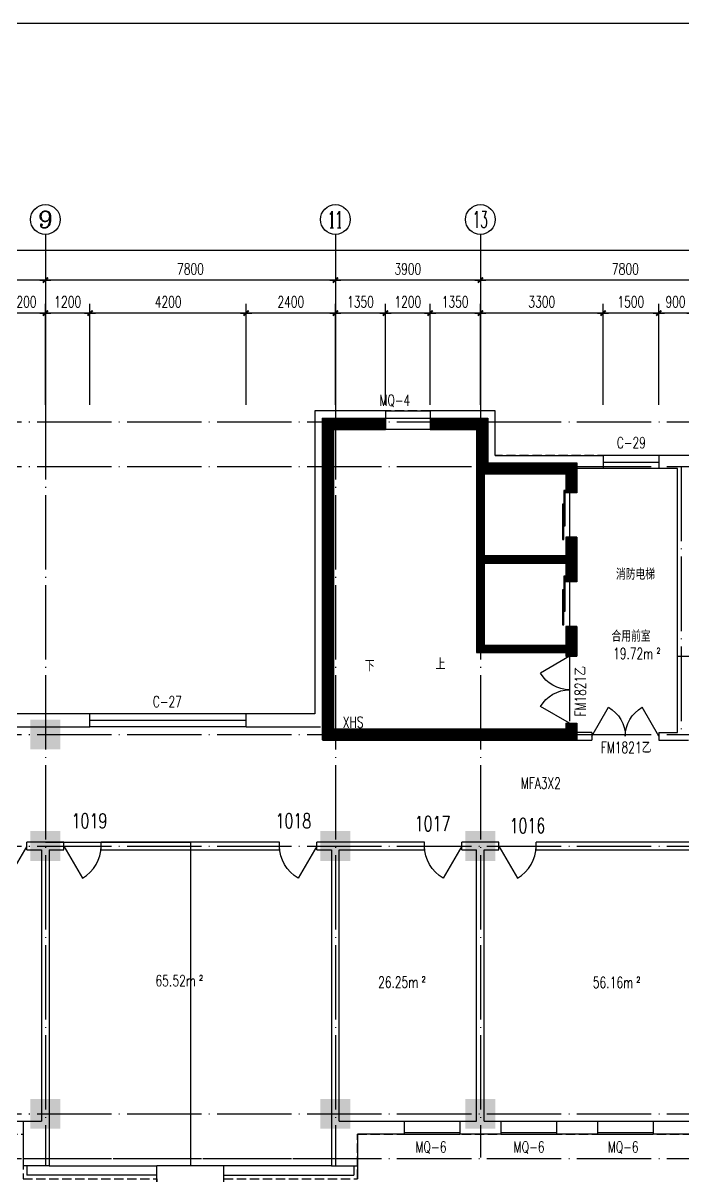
# Model space of a CAD drawing. Extents: x 816818 to 2098601, y 59070 to 390605.
# Drawn here: x 1004600 to 1022350, y 154240 to 185235 of the extents above; entities that cross this region are included whole.
import ezdxf
from ezdxf.enums import TextEntityAlignment as Align

# ---------------------------------------------------------------- set-up
doc = ezdxf.new("R2010")
doc.units = 0
doc.header["$LTSCALE"] = 1000
doc.header["$MEASUREMENT"] = 0
for name, pattern in [('CONTINOUS', [0]), ('DASH', [0.35, 0.25, -0.1]), ('DOTE', [2.42, 2, -0.2, 0.02, -0.2])]:
    doc.linetypes.add(name, pattern=pattern)
doc.layers.get('0').update_dxf_attribs({"linetype": 'CONTINUOUS'})
doc.layers.get('DEFPOINTS').update_dxf_attribs({"linetype": 'CONTINUOUS'})
for name, color, linetype in [('AXIS', 3, 'CONTINUOUS'), ('AXIS_TEXT', 7, 'CONTINUOUS'), ('COLUMN', 7, 'CONTINUOUS'), ('DOTE', 1, 'DOTE'), ('FILL', 21, 'CONTINUOUS'), ('MCB', 30, 'CONTINUOUS'), ('PUB_TEXT', 7, 'CONTINUOUS'), ('WALL', 255, 'CONTINUOUS'), ('WINDOW', 2, 'CONTINUOUS'), ('WINDOW_TEXT', 7, 'CONTINUOUS'), ('和面积', 6, 'DASH')]:
    doc.layers.add(name, color=color, linetype=linetype)
doc.styles.add('_HZTXT', font='romans.shx', dxfattribs={"width": 0.7, "bigfont": 'z.shx'})
doc.styles.add('COMPLEX', font='COMPLEX')
doc.styles.add('DIM_FONT', font='SIMPLEX.shx', dxfattribs={"width": 0.7})
doc.styles.add('SIMPLEX', font='SIMPLEX.SHX')
doc.styles.add('Z', font='romans', dxfattribs={"width": 0.8, "bigfont": 'z'})
doc.dimstyles.new('AXIS', dxfattribs={"dimtxt": 300, "dimasz": 1, "dimexe": 250, "dimexo": 300, "dimgap": 150, "dimtad": 1, "dimdec": 0, "dimzin": 0, "dimdsep": 46, "dimtxsty": 'DIM_FONT', "dimblk": '_DIMX', "dimcen": 2.5, "dimse1": 1, "dimse2": 1, "dimclrt": 7, "dimadec": 0, "dimazin": 0, "dimtfac": 1, "dimtdec": 0, "dimtix": 1, "dimtmove": 2, "dimatfit": 3, "dimldrblk": '_DIMX', "dimfxl": 1, "dimarcsym": 0})
doc.dimstyles.new('DIMN', dxfattribs={"dimtxt": 300, "dimasz": 1, "dimexe": 250, "dimexo": 300, "dimgap": 150, "dimtad": 1, "dimdec": 0, "dimzin": 0, "dimdsep": 46, "dimtxsty": 'DIM_FONT', "dimblk": '_DIMX', "dimcen": 2.5, "dimclrt": 7, "dimadec": 0, "dimazin": 0, "dimtfac": 1, "dimtdec": 0, "dimtix": 1, "dimtmove": 2, "dimatfit": 3, "dimldrblk": '_DIMX', "dimfxl": 1, "dimarcsym": 0})

# ---------------------------------------------------------------- blocks, each defined once
blk = doc.blocks.new('_DBLK')
blk.add_line((-0.5, 0), (0, -0.866))
blk.add_arc((-0.5, 0), 1, 300, 0)
at = {"layer": 'WINDOW_TEXT', "style": 'SIMPLEX', "flags": 9}
blk.add_attdef('A', text='', height=1, dxfattribs=at).set_placement((0, 1.5), align=Align.MIDDLE)
blk = doc.blocks.new('_WBLK')
for p, q in [((-0.5, 0.5), (0.5, 0.5)), ((-0.5, 0), (0.5, 0)), ((-0.5, -0.5), (0.5, -0.5))]:
    blk.add_line(p, q)
at = {"layer": 'WINDOW_TEXT', "style": 'SIMPLEX', "flags": 9}
blk.add_attdef('A', text='', height=1, dxfattribs=at).set_placement((0, 1.5), align=Align.MIDDLE)
blk = doc.blocks.new('_AXISO')
blk.add_circle((0, 0), 0.5)
at = {"layer": 'AXIS_TEXT', "style": 'COMPLEX', "width": 1.041667}
blk.add_attdef('A', text='', height=0.56, dxfattribs=at).set_placement((-0.25, -0.28), (0.25, -0.28), align=Align.FIT)
blk = doc.blocks.new('_DIMX')
blk.add_line((-150, 0), (150, 0))
at = {"const_width": 50}
blk.add_lwpolyline([(-70, -70), (70, 70)], dxfattribs=at)
blk = doc.blocks.new('*D1046')
at = {"layer": 'AXIS', "color": 0, "lineweight": -2}
blk.add_line((1024700, 178324), (1016902, 178324), dxfattribs=at)
at = {"layer": 'DEFPOINTS', "color": 0}
for p in [(1016901, 178324), (1016901, 174849), (1024701, 174849)]:
    blk.add_point(p, dxfattribs=at)
at = {"layer": 'AXIS', "color": 0, "lineweight": -2, "rotation": 180}
blk.add_blockref('_DIMX', (1016901, 178324), dxfattribs=at)
at = {"layer": 'AXIS', "color": 0, "lineweight": -2}
blk.add_blockref('_DIMX', (1024701, 178324), dxfattribs=at)
at = {"layer": 'AXIS', "color": 7, "insert": (1020801, 178624), "char_height": 300, "attachment_point": 5, "style": 'DIM_FONT'}
blk.add_mtext('7800', dxfattribs=at)
blk = doc.blocks.new('*D1047')
at = {"layer": 'AXIS', "color": 0, "lineweight": -2}
blk.add_line((1016900, 178324), (1013002, 178324), dxfattribs=at)
at = {"layer": 'DEFPOINTS', "color": 0}
for p in [(1013001, 178324), (1013001, 174849), (1016901, 174849)]:
    blk.add_point(p, dxfattribs=at)
at = {"layer": 'AXIS', "color": 0, "lineweight": -2, "rotation": 180}
blk.add_blockref('_DIMX', (1013001, 178324), dxfattribs=at)
at = {"layer": 'AXIS', "color": 0, "lineweight": -2}
blk.add_blockref('_DIMX', (1016901, 178324), dxfattribs=at)
at = {"layer": 'AXIS', "color": 7, "insert": (1014951, 178624), "char_height": 300, "attachment_point": 5, "style": 'DIM_FONT'}
blk.add_mtext('3900', dxfattribs=at)
blk = doc.blocks.new('*D1048')
at = {"layer": 'AXIS', "color": 0, "lineweight": -2}
blk.add_line((1013000, 178324), (1005202, 178324), dxfattribs=at)
at = {"layer": 'DEFPOINTS', "color": 0}
for p in [(1005201, 178324), (1005201, 174849), (1013001, 174849)]:
    blk.add_point(p, dxfattribs=at)
at = {"layer": 'AXIS', "color": 0, "lineweight": -2, "rotation": 180}
blk.add_blockref('_DIMX', (1005201, 178324), dxfattribs=at)
at = {"layer": 'AXIS', "color": 0, "lineweight": -2}
blk.add_blockref('_DIMX', (1013001, 178324), dxfattribs=at)
at = {"layer": 'AXIS', "color": 7, "insert": (1009101, 178624), "char_height": 300, "attachment_point": 5, "style": 'DIM_FONT'}
blk.add_mtext('7800', dxfattribs=at)
blk = doc.blocks.new('*D1049')
at = {"layer": 'AXIS', "color": 0, "lineweight": -2}
blk.add_line((1005200, 178324), (997402, 178324), dxfattribs=at)
at = {"layer": 'DEFPOINTS', "color": 0}
for p in [(997401, 178324), (997401, 174849), (1005201, 174849)]:
    blk.add_point(p, dxfattribs=at)
at = {"layer": 'AXIS', "color": 0, "lineweight": -2, "rotation": 180}
blk.add_blockref('_DIMX', (997401, 178324), dxfattribs=at)
at = {"layer": 'AXIS', "color": 0, "lineweight": -2}
blk.add_blockref('_DIMX', (1005201, 178324), dxfattribs=at)
at = {"layer": 'AXIS', "color": 7, "insert": (1001301, 178624), "char_height": 300, "attachment_point": 5, "style": 'DIM_FONT'}
blk.add_mtext('7800', dxfattribs=at)
blk = doc.blocks.new('*D1051')
at = {"layer": 'AXIS', "color": 0, "lineweight": -2}
for p, q in [((988750, 175149), (988750, 179374)), ((1085250, 175149), (1085250, 179374)), ((1085249, 179124), (988751, 179124))]:
    blk.add_line(p, q, dxfattribs=at)
at = {"layer": 'DEFPOINTS', "color": 0}
for p in [(988750, 179124), (988750, 174849), (1085250, 174849)]:
    blk.add_point(p, dxfattribs=at)
at = {"layer": 'AXIS', "color": 0, "lineweight": -2, "rotation": 180}
blk.add_blockref('_DIMX', (988750, 179124), dxfattribs=at)
at = {"layer": 'AXIS', "color": 0, "lineweight": -2}
blk.add_blockref('_DIMX', (1085250, 179124), dxfattribs=at)
at = {"layer": 'AXIS', "color": 7, "insert": (1037000, 179424), "char_height": 300, "attachment_point": 5, "style": 'DIM_FONT'}
blk.add_mtext('96500', dxfattribs=at)
blk = doc.blocks.new('*D1054')
at = {"layer": 'AXIS', "color": 0, "lineweight": -2}
for p, q in [((1021701, 174972), (1021701, 177688)), ((1022601, 174972), (1022601, 177688)), ((1022600, 177438), (1021702, 177438))]:
    blk.add_line(p, q, dxfattribs=at)
at = {"layer": 'DEFPOINTS', "color": 0}
for p in [(1021701, 177438), (1021701, 174672), (1022601, 174672)]:
    blk.add_point(p, dxfattribs=at)
at = {"layer": 'AXIS', "color": 0, "lineweight": -2, "rotation": 180}
blk.add_blockref('_DIMX', (1021701, 177438), dxfattribs=at)
at = {"layer": 'AXIS', "color": 0, "lineweight": -2}
blk.add_blockref('_DIMX', (1022601, 177438), dxfattribs=at)
at = {"layer": 'AXIS', "color": 7, "insert": (1022151, 177738), "char_height": 300, "attachment_point": 5, "style": 'DIM_FONT'}
blk.add_mtext('900', dxfattribs=at)
blk = doc.blocks.new('*D1055')
at = {"layer": 'AXIS', "color": 0, "lineweight": -2}
for p, q in [((1020201, 174972), (1020201, 177688)), ((1021701, 174972), (1021701, 177688)), ((1021700, 177438), (1020202, 177438))]:
    blk.add_line(p, q, dxfattribs=at)
at = {"layer": 'DEFPOINTS', "color": 0}
for p in [(1020201, 177438), (1020201, 174672), (1021701, 174672)]:
    blk.add_point(p, dxfattribs=at)
at = {"layer": 'AXIS', "color": 0, "lineweight": -2, "rotation": 180}
blk.add_blockref('_DIMX', (1020201, 177438), dxfattribs=at)
at = {"layer": 'AXIS', "color": 0, "lineweight": -2}
blk.add_blockref('_DIMX', (1021701, 177438), dxfattribs=at)
at = {"layer": 'AXIS', "color": 7, "insert": (1020951, 177738), "char_height": 300, "attachment_point": 5, "style": 'DIM_FONT'}
blk.add_mtext('1500', dxfattribs=at)
blk = doc.blocks.new('*D1056')
at = {"layer": 'AXIS', "color": 0, "lineweight": -2}
for p, q in [((1016901, 174972), (1016901, 177688)), ((1020201, 174972), (1020201, 177688)), ((1020200, 177438), (1016902, 177438))]:
    blk.add_line(p, q, dxfattribs=at)
at = {"layer": 'DEFPOINTS', "color": 0}
for p in [(1016901, 177438), (1016901, 174672), (1020201, 174672)]:
    blk.add_point(p, dxfattribs=at)
at = {"layer": 'AXIS', "color": 0, "lineweight": -2, "rotation": 180.0000000000005}
blk.add_blockref('_DIMX', (1016901, 177438), dxfattribs=at)
at = {"layer": 'AXIS', "color": 0, "lineweight": -2}
blk.add_blockref('_DIMX', (1020201, 177438), dxfattribs=at)
at = {"layer": 'AXIS', "color": 7, "insert": (1018551, 177738), "char_height": 300, "attachment_point": 5, "style": 'DIM_FONT'}
blk.add_mtext('3300', dxfattribs=at)
blk = doc.blocks.new('*D1057')
at = {"layer": 'AXIS', "color": 0, "lineweight": -2}
for p, q in [((1015550, 174972), (1015550, 177688)), ((1016901, 174972), (1016901, 177688)), ((1016900, 177438), (1015551, 177438))]:
    blk.add_line(p, q, dxfattribs=at)
at = {"layer": 'DEFPOINTS', "color": 0}
for p in [(1015550, 177438), (1015550, 174672), (1016901, 174672)]:
    blk.add_point(p, dxfattribs=at)
at = {"layer": 'AXIS', "color": 0, "lineweight": -2, "rotation": 180}
blk.add_blockref('_DIMX', (1015550, 177438), dxfattribs=at)
at = {"layer": 'AXIS', "color": 0, "lineweight": -2}
blk.add_blockref('_DIMX', (1016901, 177438), dxfattribs=at)
at = {"layer": 'AXIS', "color": 7, "insert": (1016225, 177738), "char_height": 300, "attachment_point": 5, "style": 'DIM_FONT'}
blk.add_mtext('1350', dxfattribs=at)
blk = doc.blocks.new('*D1058')
at = {"layer": 'AXIS', "color": 0, "lineweight": -2}
for p, q in [((1014350, 174972), (1014350, 177688)), ((1015550, 174972), (1015550, 177688)), ((1015549, 177438), (1014351, 177438))]:
    blk.add_line(p, q, dxfattribs=at)
at = {"layer": 'DEFPOINTS', "color": 0}
for p in [(1014350, 177438), (1014350, 174672), (1015550, 174672)]:
    blk.add_point(p, dxfattribs=at)
at = {"layer": 'AXIS', "color": 0, "lineweight": -2, "rotation": 180}
blk.add_blockref('_DIMX', (1014350, 177438), dxfattribs=at)
at = {"layer": 'AXIS', "color": 0, "lineweight": -2}
blk.add_blockref('_DIMX', (1015550, 177438), dxfattribs=at)
at = {"layer": 'AXIS', "color": 7, "insert": (1014950, 177738), "char_height": 300, "attachment_point": 5, "style": 'DIM_FONT'}
blk.add_mtext('1200', dxfattribs=at)
blk = doc.blocks.new('*D1059')
at = {"layer": 'AXIS', "color": 0, "lineweight": -2}
for p, q in [((1013001, 174972), (1013001, 177688)), ((1014350, 174972), (1014350, 177688)), ((1014349, 177438), (1013002, 177438))]:
    blk.add_line(p, q, dxfattribs=at)
at = {"layer": 'DEFPOINTS', "color": 0}
for p in [(1013001, 177438), (1013001, 174672), (1014350, 174672)]:
    blk.add_point(p, dxfattribs=at)
at = {"layer": 'AXIS', "color": 0, "lineweight": -2, "rotation": 180}
blk.add_blockref('_DIMX', (1013001, 177438), dxfattribs=at)
at = {"layer": 'AXIS', "color": 0, "lineweight": -2}
blk.add_blockref('_DIMX', (1014350, 177438), dxfattribs=at)
at = {"layer": 'AXIS', "color": 7, "insert": (1013675, 177738), "char_height": 300, "attachment_point": 5, "style": 'DIM_FONT'}
blk.add_mtext('1350', dxfattribs=at)
blk = doc.blocks.new('*D1060')
at = {"layer": 'AXIS', "color": 0, "lineweight": -2}
for p, q in [((1010601, 174972), (1010601, 177688)), ((1013001, 174972), (1013001, 177688)), ((1013000, 177438), (1010602, 177438))]:
    blk.add_line(p, q, dxfattribs=at)
at = {"layer": 'DEFPOINTS', "color": 0}
for p in [(1010601, 177438), (1010601, 174672), (1013001, 174672)]:
    blk.add_point(p, dxfattribs=at)
at = {"layer": 'AXIS', "color": 0, "lineweight": -2, "rotation": 180}
blk.add_blockref('_DIMX', (1010601, 177438), dxfattribs=at)
at = {"layer": 'AXIS', "color": 0, "lineweight": -2}
blk.add_blockref('_DIMX', (1013001, 177438), dxfattribs=at)
at = {"layer": 'AXIS', "color": 7, "insert": (1011801, 177738), "char_height": 300, "attachment_point": 5, "style": 'DIM_FONT'}
blk.add_mtext('2400', dxfattribs=at)
blk = doc.blocks.new('*D1061')
at = {"layer": 'AXIS', "color": 0, "lineweight": -2}
for p, q in [((1006401, 174972), (1006401, 177688)), ((1010601, 174972), (1010601, 177688)), ((1010600, 177438), (1006402, 177438))]:
    blk.add_line(p, q, dxfattribs=at)
at = {"layer": 'DEFPOINTS', "color": 0}
for p in [(1006401, 177438), (1006401, 174672), (1010601, 174672)]:
    blk.add_point(p, dxfattribs=at)
at = {"layer": 'AXIS', "color": 0, "lineweight": -2, "rotation": 180}
blk.add_blockref('_DIMX', (1006401, 177438), dxfattribs=at)
at = {"layer": 'AXIS', "color": 0, "lineweight": -2}
blk.add_blockref('_DIMX', (1010601, 177438), dxfattribs=at)
at = {"layer": 'AXIS', "color": 7, "insert": (1008501, 177738), "char_height": 300, "attachment_point": 5, "style": 'DIM_FONT'}
blk.add_mtext('4200', dxfattribs=at)
blk = doc.blocks.new('*D1062')
at = {"layer": 'AXIS', "color": 0, "lineweight": -2}
for p, q in [((1005201, 174972), (1005201, 177688)), ((1006401, 174972), (1006401, 177688)), ((1006400, 177438), (1005202, 177438))]:
    blk.add_line(p, q, dxfattribs=at)
at = {"layer": 'DEFPOINTS', "color": 0}
for p in [(1005201, 177438), (1005201, 174672), (1006401, 174672)]:
    blk.add_point(p, dxfattribs=at)
at = {"layer": 'AXIS', "color": 0, "lineweight": -2, "rotation": 180}
blk.add_blockref('_DIMX', (1005201, 177438), dxfattribs=at)
at = {"layer": 'AXIS', "color": 0, "lineweight": -2}
blk.add_blockref('_DIMX', (1006401, 177438), dxfattribs=at)
at = {"layer": 'AXIS', "color": 7, "insert": (1005801, 177738), "char_height": 300, "attachment_point": 5, "style": 'DIM_FONT'}
blk.add_mtext('1200', dxfattribs=at)
blk = doc.blocks.new('*D1063')
at = {"layer": 'AXIS', "color": 0, "lineweight": -2}
for p, q in [((1004001, 174972), (1004001, 177688)), ((1005201, 174972), (1005201, 177688)), ((1005200, 177438), (1004002, 177438))]:
    blk.add_line(p, q, dxfattribs=at)
at = {"layer": 'DEFPOINTS', "color": 0}
for p in [(1004001, 177438), (1004001, 174672), (1005201, 174672)]:
    blk.add_point(p, dxfattribs=at)
at = {"layer": 'AXIS', "color": 0, "lineweight": -2, "rotation": 180}
blk.add_blockref('_DIMX', (1004001, 177438), dxfattribs=at)
at = {"layer": 'AXIS', "color": 0, "lineweight": -2}
blk.add_blockref('_DIMX', (1005201, 177438), dxfattribs=at)
at = {"layer": 'AXIS', "color": 7, "insert": (1004601, 177738), "char_height": 300, "attachment_point": 5, "style": 'DIM_FONT'}
blk.add_mtext('1200', dxfattribs=at)
blk = doc.blocks.new('_FZH')
blk.add_solid([(-0.5, -0.5), (0.5, -0.5), (-0.5, 0.5), (0.5, 0.5)])
blk = doc.blocks.new('M_B14FAZ')
for p, q in [((-0.5, 0.5), (0.5, 0.5)), ((0.5, 0.021), (-0.5, 0.021)), ((-0.5, -0.5), (0.5, -0.5))]:
    blk.add_line(p, q)
blk = doc.blocks.new('_LIFTD')
for points in [[(-0.548, -0.602), (-0.548, -0.774), (0.241, -0.774), (0.241, -0.602), (-0.548, -0.602)], [(-0.241, -0.784), (-0.241, -0.955), (0.548, -0.955), (0.548, -0.784), (-0.241, -0.784)]]:
    blk.add_lwpolyline(points)
blk = doc.blocks.new('_DBLK1')
for p, q in [((-0.5, 0), (-0.25, -0.433)), ((0.5, 0), (0.25, -0.433))]:
    blk.add_line(p, q)
for centre, start, end in [((-0.5, 0), 300, 0), ((0.5, 0), 180, 240)]:
    blk.add_arc(centre, 0.5, start, end)
at = {"layer": 'WINDOW_TEXT', "style": 'SIMPLEX', "flags": 9}
blk.add_attdef('A', text='', height=1, dxfattribs=at).set_placement((0, 1.5), align=Align.MIDDLE)

msp = doc.modelspace()

# ---------------------------------------------------------------- linework, layer by layer
at = {"layer": 'AXIS'}
for p, q in [((1005200.5, 179552.9), (1005200.5, 174849.5)), ((1013000.5, 179552.9), (1013000.5, 174849.5)), ((1016900.5, 179552.9), (1016900.5, 174849.5))]:
    msp.add_line(p, q, dxfattribs=at)
at = {"layer": 'DOTE'}
for p, q in [((1005200.4, 177382.5), (1005200.4, 154509.4)), ((1013000.4, 177382.5), (1013000.4, 154509.4)), ((1016900.4, 177382.5), (1016900.4, 154734.9)), ((985618.5, 174509.4), (1092531.4, 174509.4)), ((985618.5, 173309.4), (1092531.4, 173309.4)), ((1019300.4, 173309.4), (1019300.4, 166109.4)), ((1019300.4, 173309.4), (1019300.4, 166109.4)), ((1022300.4, 173309.4), (1022300.4, 166109.4)), ((1016900.4, 170809.4), (1019300.4, 170809.4)), ((1016900.4, 168409.4), (1019300.4, 168409.4)), ((1022200.4, 168209.4), (1026100.4, 168209.4)), ((985618.5, 166109.4), (1037000.4, 166109.4)), ((985618.5, 163109.4), (1037000.4, 163109.4)), ((985618.5, 155909.4), (1037050.4, 155909.4)), ((985618.5, 154709.4), (1037050.4, 154709.4)), ((1004600.4, 154709.4), (1013550.4, 154709.4))]:
    msp.add_line(p, q, dxfattribs=at)
at = {"layer": 'FILL'}
for points, const_width in [([(1014350.4, 174459.4), (1012800.4, 174459.4), (1012800.4, 165959.4)], 300), ([(1019300.4, 173259.4), (1016950.4, 173259.4), (1016950.4, 174459.4), (1015550.4, 174459.4)], 300), ([(1016900.4, 173309.4), (1016900.4, 168409.4), (1019300.4, 168409.4)], 200), ([(1019350.4, 173409.4), (1019350.4, 172609.4)], 300), ([(1019350.4, 171409.4), (1019350.4, 170209.4)], 300), ([(1016900.4, 170809.4), (1019300.4, 170809.4)], 200), ([(1019350.4, 169009.4), (1019350.4, 168209.4)], 300), ([(1019350.4, 166409.4), (1019350.4, 165959.4)], 300), ([(1012650.4, 166109.4), (1019450.4, 166109.4)], 300)]:
    msp.add_lwpolyline(points, dxfattribs=dict(at, const_width=const_width))
at = {"layer": 'MCB'}
for p, q in [((1005200.4, 163209.4), (1009100.4, 163209.4)), ((1009100.4, 163209.4), (1009100.4, 154509.4))]:
    msp.add_line(p, q, dxfattribs=at)
msp.add_lwpolyline([(978483, 185234.9), (1095252.8, 185234.9), (1095252.8, 138712.1), (978483, 138712.1)], close=True, dxfattribs=at)
at = {"layer": 'WALL'}
for p, q in [((1014350.4, 174809.4), (1012450.2, 174809.4)), ((1012450.2, 174809.4), (1012450.2, 166659.4)), ((1012650.2, 174609.4), (1014350.4, 174609.4)), ((1012650.2, 174609.4), (1012650.2, 165959.9)), ((1017300.4, 174809.4), (1015550.4, 174809.4)), ((1015550.4, 174609.4), (1017099.9, 174609.4)), ((1017100.4, 174608.9), (1017100.4, 173409.9)), ((1017300.4, 173609.4), (1017300.4, 174809.4)), ((1012950.7, 174309.4), (1012950.2, 166259.9)), ((1012950.7, 174309.4), (1014350.4, 174309.4)), ((1015550.4, 174309.4), (1016799.9, 174309.4)), ((1016800.4, 174308.9), (1016800.4, 168309.4)), ((1017300.4, 173609.4), (1020200.4, 173609.4)), ((1017300.4, 173609.4), (1020200.4, 173609.4)), ((1020200.4, 173609.4), (1020200.4, 173259.4)), ((1021700.4, 173609.4), (1021700.4, 173259.4)), ((1022600.4, 173609.4), (1021700.4, 173609.4)), ((1017100.9, 173409.4), (1019499.9, 173409.4)), ((1019500.4, 173408.9), (1019500.4, 172609.4)), ((1017000.4, 173109.4), (1017000.4, 170909.4)), ((1019200.4, 173109.4), (1017000.4, 173109.4)), ((1019200.4, 173109.4), (1019200.4, 172609.4)), ((1020200.4, 173259.4), (1019500.4, 173259.4)), ((1022200.4, 173259.4), (1021700.4, 173259.4)), ((1022200.4, 166159.4), (1022200.4, 173259.4)), ((1019500.4, 172609.4), (1019200.4, 172609.4)), ((1019500.4, 171409.4), (1019200.4, 171409.4)), ((1019200.4, 171409.4), (1019200.4, 170909.4)), ((1019500.4, 171409.4), (1019500.4, 170209.4)), ((1019200.4, 170909.4), (1017000.4, 170909.4)), ((1019200.4, 170709.4), (1017000.4, 170709.4)), ((1017000.4, 170709.4), (1017000.4, 168509.4)), ((1019200.4, 170709.4), (1019200.4, 170209.4)), ((1019500.4, 170209.4), (1019200.4, 170209.4)), ((1019500.4, 169009.4), (1019200.4, 169009.4)), ((1019200.4, 169009.4), (1019200.4, 168509.4)), ((1019500.4, 169009.4), (1019500.4, 168209.4)), ((1016800.4, 168309.4), (1019200.4, 168309.4)), ((1017000.4, 168509.4), (1019200.4, 168509.4)), ((1019200.4, 168309.4), (1019200.4, 168209.4)), ((1019200.4, 168209.4), (1019500.4, 168209.4)), ((1006400.5, 166659.4), (1004000.5, 166659.4)), ((1006400.5, 166309.4), (1006400.5, 166659.4)), ((1012450.2, 166659.4), (1010600.5, 166659.4)), ((1010600.5, 166309.4), (1010600.5, 166659.4)), ((1004000.5, 166309.4), (1006400.5, 166309.4)), ((1010600.5, 166309.4), (1012600.4, 166309.4)), ((1012950.7, 166259.4), (1019200.4, 166259.4)), ((1019200.4, 166409.4), (1019500.4, 166409.4)), ((1019200.4, 166409.4), (1019200.4, 166259.4)), ((1019500.4, 166409.4), (1019500.4, 165959.4)), ((1019900.4, 166159.4), (1019500.4, 166159.4)), ((1019900.4, 166159.4), (1019900.4, 165959.4)), ((1021700.4, 166159.4), (1021700.4, 165959.4)), ((1021700.4, 166159.4), (1022200.4, 166159.4)), ((1012650.7, 165959.4), (1019900.4, 165959.4)), ((1021700.4, 165959.4), (1022500.4, 165959.4)), ((1005700.4, 163209.4), (1004700.4, 163209.4)), ((1004700.4, 163009.4), (1004700.4, 163209.4)), ((1005700.4, 163009.4), (1005700.4, 163209.4)), ((1011500.4, 163209.4), (1006700.4, 163209.4)), ((1006700.4, 163009.4), (1006700.4, 163209.4)), ((1011500.4, 163009.4), (1011500.4, 163209.4)), ((1015400.4, 163209.4), (1012500.4, 163209.4)), ((1012500.4, 163009.4), (1012500.4, 163209.4)), ((1015400.4, 163009.4), (1015400.4, 163209.4)), ((1017400.4, 163209.4), (1016400.4, 163209.4)), ((1016400.4, 163009.4), (1016400.4, 163209.4)), ((1017400.4, 163009.4), (1017400.4, 163209.4)), ((1023200.4, 163209.4), (1018400.4, 163209.4)), ((1018400.4, 163009.4), (1018400.4, 163209.4)), ((1004700.4, 163009.4), (1005100.4, 163009.4)), ((1005100.4, 163009.4), (1005100.4, 155709.4)), ((1005300.4, 163009.4), (1005300.4, 154509.4)), ((1005300.4, 163009.4), (1005700.4, 163009.4)), ((1006700.4, 163009.4), (1011500.4, 163009.4)), ((1012500.4, 163009.4), (1012900.4, 163009.4)), ((1012900.4, 163009.4), (1012900.4, 154509.4)), ((1013100.4, 155709.4), (1013100.4, 163009.4)), ((1013100.4, 163009.4), (1015400.4, 163009.4)), ((1016400.4, 163009.4), (1016800.4, 163009.4)), ((1016800.4, 155709.4), (1016800.4, 163009.4)), ((1017000.4, 155709.4), (1017000.4, 163009.4)), ((1017000.4, 163009.4), (1017400.4, 163009.4)), ((1018400.4, 163009.4), (1023200.4, 163009.4)), ((1004600.4, 155709.4), (1005100.4, 155709.4)), ((1004600.4, 155709.4), (1004600.4, 154509.4)), ((1013100.4, 155709.4), (1014850.4, 155709.4)), ((1014850.4, 155709.4), (1014850.4, 155359.4)), ((1016350.4, 155709.4), (1016350.4, 155359.4)), ((1016350.4, 155709.4), (1016800.4, 155709.4)), ((1017000.4, 155709.4), (1017450.4, 155709.4)), ((1017450.4, 155709.4), (1017450.4, 155359.4)), ((1018950.4, 155709.4), (1018950.4, 155359.4)), ((1018950.4, 155709.4), (1020050.4, 155709.4)), ((1020050.4, 155709.4), (1020050.4, 155359.4)), ((1021550.4, 155709.4), (1021550.4, 155359.4)), ((1021550.4, 155709.4), (1022650.4, 155709.4)), ((1014850.4, 155359.4), (1013600.4, 155359.4)), ((1013600.4, 155359.4), (1013600.4, 154509.4)), ((1017450.4, 155359.4), (1016350.4, 155359.4)), ((1020050.4, 155359.4), (1018950.4, 155359.4)), ((1022650.4, 155359.4), (1021550.4, 155359.4)), ((1005300.4, 154509.4), (1004600.2, 154509.4)), ((1010000.4, 154509.4), (1008200.4, 154509.4)), ((1008200.4, 153859.4), (1008200.4, 154509.4)), ((1010000.4, 153859.4), (1010000.4, 154509.4)), ((1012900.4, 154509.4), (1013600.6, 154509.4))]:
    msp.add_line(p, q, dxfattribs=at)
at = {"layer": 'WALL', "linetype": 'CONTINOUS'}
for p, q in [((1014350.4, 174809.4), (1014350.4, 174309.4)), ((1015550.4, 174809.4), (1015550.4, 174309.4))]:
    msp.add_line(p, q, dxfattribs=at)
at = {"layer": 'WALL'}
for centre, start, end in [((1017099.9, 174608.9), 0, 90), ((1016799.9, 174308.9), 0, 90), ((1017100.9, 173409.9), 180, 270), ((1019499.9, 173408.9), 0, 90)]:
    msp.add_arc(centre, 0.5, start, end, dxfattribs=at)
at = {"layer": 'WINDOW'}
for p, q in [((1014350.4, 174809.4), (1015550.4, 174809.4)), ((1014350.4, 174609.4), (1015550.4, 174609.4)), ((1015550.4, 174309.4), (1014350.4, 174309.4)), ((997500.4, 155709.4), (1004600.4, 155709.4)), ((1014850.4, 155709.4), (1016350.4, 155709.4)), ((1017450.4, 155709.4), (1018950.4, 155709.4)), ((1020050.4, 155709.4), (1021550.4, 155709.4)), ((1014850.4, 155409.4), (1016350.4, 155409.4)), ((1014850.4, 155359.4), (1016350.4, 155359.4)), ((1017450.4, 155409.4), (1018950.4, 155409.4)), ((1017450.4, 155359.4), (1018950.4, 155359.4)), ((1020050.4, 155409.4), (1021550.4, 155409.4)), ((1020050.4, 155359.4), (1021550.4, 155359.4)), ((1004700.2, 154509.4), (1004700.2, 154259.4)), ((1005300.4, 154509.4), (1008200.4, 154509.4)), ((1012900.4, 154509.4), (1010000.4, 154509.4)), ((1013500.6, 154509.4), (1013500.6, 154259.4)), ((1013600.6, 154509.4), (1013600.6, 154159.4)), ((1008200.4, 154259.4), (1004700.2, 154259.4)), ((1010000.4, 154259.4), (1013500.6, 154259.4))]:
    msp.add_line(p, q, dxfattribs=at)
at = {"layer": '和面积'}
msp.add_lwpolyline([(1056700.4, 173609.4), (1017300.4, 173609.4), (1017300.4, 174809.4), (1012450.2, 174809.4), (1012450.2, 166659.4), (997950.4, 166659.4), (997950.4, 171209.4), (988500.4, 171209.4), (988500.4, 156559.4), (996850.4, 156559.4), (996850.4, 155359.4), (1004600.4, 155359.4), (1004600.2, 154159.4), (1008200.4, 154159.4), (1008200.4, 153859.4), (1010000.4, 153859.4), (1010000.4, 154159.4), (1013600.6, 154159.4), (1013600.4, 155359.4), (1033700.4, 155359.4)], dxfattribs=at)

# ---------------------------------------------------------------- block references
at = {"layer": 'AXIS'}
ref = msp.add_blockref('_AXISO', (1005200.5, 179952.9), dxfattribs=dict(at, xscale=800, yscale=800, zscale=800))
ref.add_attrib('A', '9', dxfattribs={"layer": 'AXIS_TEXT', "height": 448, "style": 'COMPLEX', "width": 1.339286}).set_placement((1005000.5, 179728.9), (1005400.5, 179728.9), align=Align.FIT)
ref = msp.add_blockref('_AXISO', (1013000.5, 179952.9), dxfattribs=dict(at, xscale=800, yscale=800, zscale=800))
ref.add_attrib('A', '11', dxfattribs={"layer": 'AXIS_TEXT', "height": 448, "style": 'COMPLEX', "width": 0.78125}).set_placement((1012800.5, 179728.9), (1013200.5, 179728.9), align=Align.FIT)
ref = msp.add_blockref('_AXISO', (1016900.5, 179952.9), dxfattribs=dict(at, xscale=800, yscale=800, zscale=800))
ref.add_attrib('A', '13', dxfattribs={"layer": 'AXIS_TEXT', "height": 448, "style": 'COMPLEX', "width": 0.646552}).set_placement((1016700.5, 179728.9), (1017100.5, 179728.9), align=Align.FIT)
at = {"layer": 'COLUMN', "xscale": 800, "yscale": 800, "zscale": 600}
for p in [(1005200.4, 166109.4), (1005200.4, 163109.4), (1013000.4, 163109.4), (1016900.4, 163109.4), (1005200.4, 155909.4), (1013000.4, 155909.4), (1016900.4, 155909.4)]:
    msp.add_blockref('_FZH', p, dxfattribs=at)
at = {"layer": 'WINDOW'}
for name, p, xscale, yscale, zscale, rotation in [('M_B14FAZ', (1020950.4, 173434.4), 1500, 349.999999999709, 1500, 180), ('_LIFTD', (1019300.4, 172009.4), 1200, 199.9999999997974, 1200, 270), ('_LIFTD', (1019300.4, 169709.4), 1200, 200.0000000000812, 1200, 270), ('_DBLK1', (1019300.4, 167309.4), 1800, -1800, 1800, 90), ('_WBLK', (1008500.5, 166484.4), 4200, 350, 4200, 180)]:
    msp.add_blockref(name, p, dxfattribs=dict(at, xscale=xscale, yscale=yscale, zscale=zscale, rotation=rotation))
for name, p, xscale, yscale, zscale in [('_DBLK1', (1020800.4, 166059.4), 1800, -1800, 1800), ('_DBLK', (1004200.4, 163109.4), -1000, 1000, 1000), ('_DBLK', (1006200.4, 163109.4), 1000, 1000, 1000), ('_DBLK', (1012000.4, 163109.4), -1000, 1000, 1000), ('_DBLK', (1015900.4, 163109.4), -1000, 1000, 1000), ('_DBLK', (1017900.4, 163109.4), 1000, 1000, 1000)]:
    msp.add_blockref(name, p, dxfattribs=dict(at, xscale=xscale, yscale=yscale, zscale=zscale))

# ---------------------------------------------------------------- texts
at = {"layer": 'MCB', "style": 'Z', "width": 0.7}
for s, p in [('MQ-4', (1014185.8, 174942.9)), ('C-29', (1020571.6, 173802.5)), ('C-27', (1008090.6, 166841.3)), ('MQ-6', (1015159.1, 154867.7)), ('MQ-6', (1017796, 154867.7)), ('MQ-6', (1020326.8, 154867.7))]:
    msp.add_text(s, height=300, dxfattribs=at).set_placement(p)
at = {"layer": 'MCB', "char_height": 400, "width": 1688.088, "attachment_point": 1, "style": 'DIM_FONT'}
for s, insert in [('{\\C0;1019}', (1005906, 163986.5)), ('{\\C0;1018}', (1011392.2, 163986.8)), ('{\\C0;1017}', (1015135.2, 163912.4)), ('{\\C0;1016}', (1017686.3, 163856.6))]:
    msp.add_mtext(s, dxfattribs=dict(at, insert=insert))
at = {"layer": 'PUB_TEXT', "width": 0.7}
for s, height, style, p in [('消防电梯', 300, 'Z', (1020548.2, 170268.1)), ('合用前室', 300, '_HZTXT', (1020430.2, 168602.5)), (' 2', 150, 'DIM_FONT', (1021550.8, 168284.2)), ('下', 300, 'Z', (1013796.3, 167801.9)), ('上', 300, 'Z', (1015697.4, 167854.3)), ('XHS', 300, '_HZTXT', (1013198.9, 166286.9)), ('FM1821乙', 300, 'Z', (1020142.3, 165609)), ('MFA3X2', 300, '_HZTXT', (1017988.2, 164647.4)), (' 2', 150, 'DIM_FONT', (1009245.9, 159489.6)), (' 2', 150, 'DIM_FONT', (1015233.1, 159449.8)), (' 2', 150, 'DIM_FONT', (1021009.2, 159441.6))]:
    msp.add_text(s, height=height, dxfattribs=dict(at, style=style)).set_placement(p)
at = {"layer": 'PUB_TEXT', "style": 'DIM_FONT', "width": 0.7}
for s, p in [('19.72m', (1021550.8, 168284.2)), ('65.52m', (1009245.9, 159489.6)), ('26.25m', (1015233.1, 159449.8)), ('56.16m', (1021009.2, 159441.6))]:
    msp.add_text(s, height=300, dxfattribs=at).set_placement(p, align=Align.MIDDLE_RIGHT)
at = {"layer": 'PUB_TEXT', "style": 'Z', "width": 0.7}
msp.add_text('FM1821乙', height=300, rotation=90, dxfattribs=at).set_placement((1019741.6, 166589.9))

# ---------------------------------------------------------------- dimensions: what is measured, and where the dimension line sits
at = {"layer": 'AXIS'}
for p1, p2, distance, picture, middle in [((1085250.4, 174849.5), (988750.4, 174849.5), -4274.4, '*D1051', (1037000.4, 179423.9)), ((1005200.5, 174672.2), (1004000.5, 174672.2), -2765.6, '*D1063', (1004600.5, 177737.8)), ((1006400.5, 174672.2), (1005200.5, 174672.2), -2765.6, '*D1062', (1005800.5, 177737.8)), ((1010600.5, 174672.2), (1006400.5, 174672.2), -2765.6, '*D1061', (1008500.5, 177737.8)), ((1013000.5, 174672.2), (1010600.5, 174672.2), -2765.6, '*D1060', (1011800.5, 177737.8)), ((1014350.4, 174672.2), (1013000.5, 174672.2), -2765.6, '*D1059', (1013675.5, 177737.8)), ((1015550.4, 174672.2), (1014350.4, 174672.2), -2765.6, '*D1058', (1014950.4, 177737.8)), ((1016900.5, 174672.2), (1015550.4, 174672.2), -2765.6, '*D1057', (1016225.5, 177737.8)), ((1020200.5, 174672.2), (1016900.5, 174672.2), -2765.6, '*D1056', (1018550.5, 177737.8)), ((1021700.5, 174672.2), (1020200.5, 174672.2), -2765.6, '*D1055', (1020950.5, 177737.8)), ((1022600.5, 174672.2), (1021700.5, 174672.2), -2765.6, '*D1054', (1022150.5, 177737.8))]:
    dim = msp.add_aligned_dim(p1=p1, p2=p2, distance=distance, dimstyle='DIMN', dxfattribs=at)
    dim.commit()
    dim.dimension.update_dxf_attribs({"geometry": picture, "text_midpoint": middle})
for base, p1, p2, picture, middle in [((997400.5, 178323.9), (1005200.5, 174849.5), (997400.5, 174849.5), '*D1049', (1001300.5, 178623.9)), ((1005200.5, 178323.9), (1013000.5, 174849.5), (1005200.5, 174849.5), '*D1048', (1009100.5, 178623.9)), ((1013000.5, 178323.9), (1016900.5, 174849.5), (1013000.5, 174849.5), '*D1047', (1014950.5, 178623.9)), ((1016900.5, 178323.9), (1024700.5, 174849.5), (1016900.5, 174849.5), '*D1046', (1020800.5, 178623.9))]:
    dim = msp.add_linear_dim(base=base, p1=p1, p2=p2, dimstyle='AXIS', dxfattribs=at)
    dim.commit()
    dim.dimension.update_dxf_attribs({"geometry": picture, "text_midpoint": middle})

doc.saveas('drawing.dxf')
